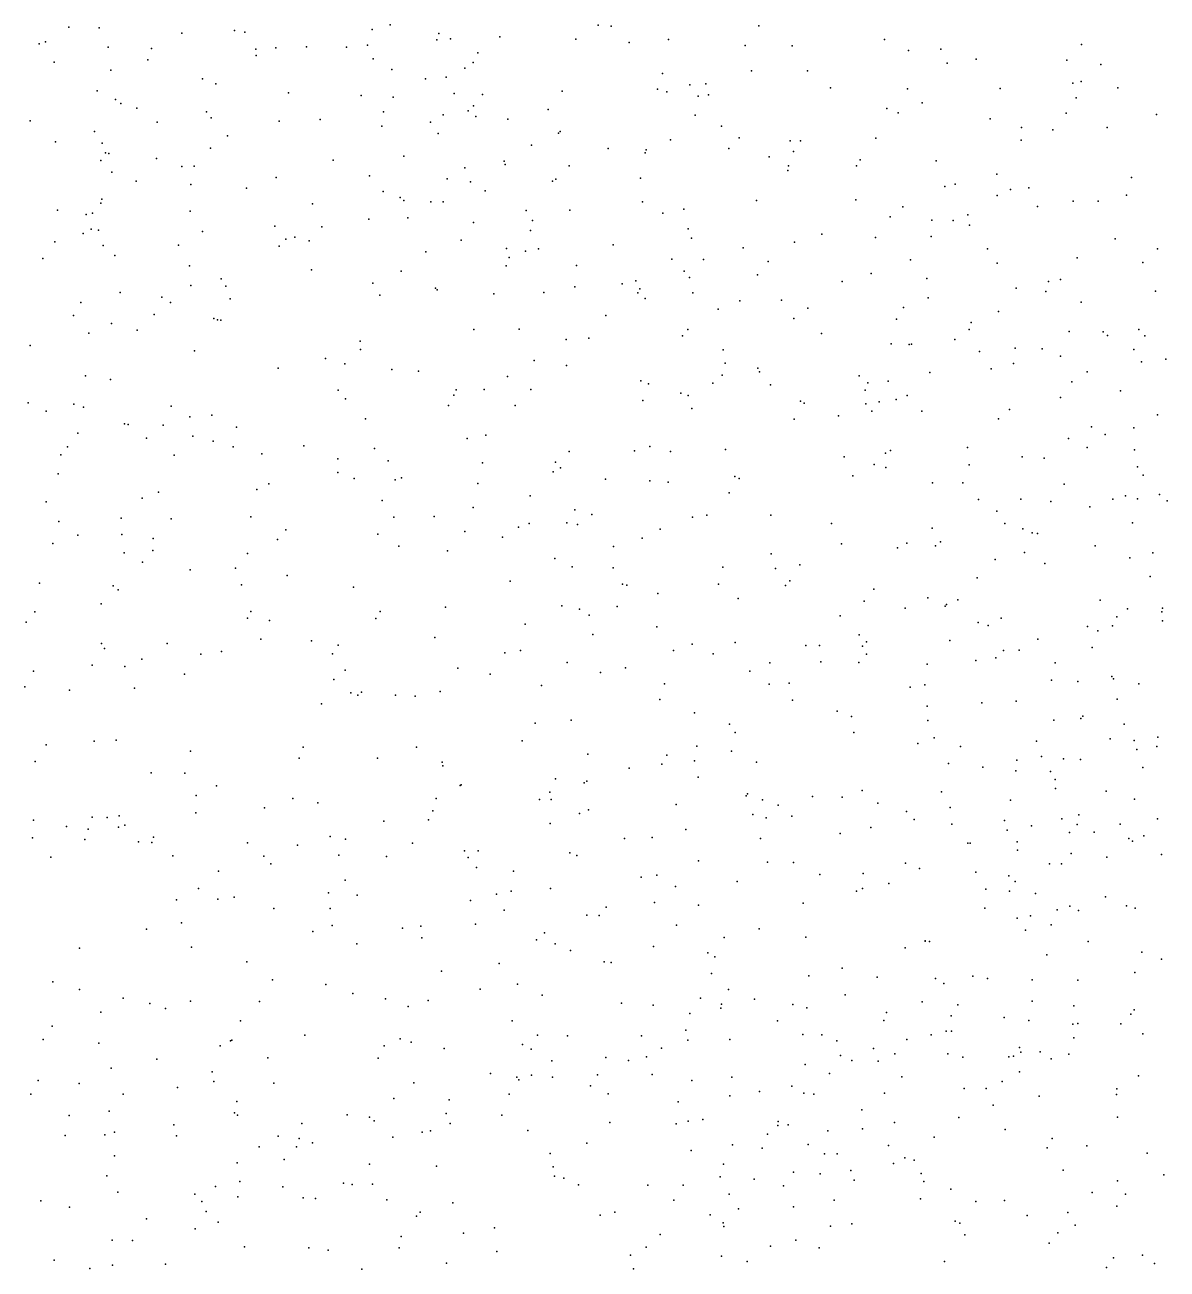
# Model space of a CAD drawing. Header units: metres. Extents: x -25 to 25, y -27.7 to 27.8.
# Drawn here: x -12.577 to -11.029, y 5.099 to 6.786 of the extents above; entities that cross this region are included whole.
import ezdxf

# ---------------------------------------------------------------- set-up
doc = ezdxf.new("R2010")
doc.units = ezdxf.units.M

msp = doc.modelspace()

# ---------------------------------------------------------------- linework, layer by layer
for p in [(-12.517, 6.7825, 7.4355), (-12.476, 6.7818, 8.4451), (-12.0816, 6.7858, 0.4764), (-11.7995, 6.7852, -3.7212), (-11.7821, 6.784, 16.1035), (-11.582, 6.7845, 24.5821), (-12.3638, 6.7746, 17.5752), (-12.2924, 6.7783, 7.3979), (-12.2787, 6.7758, 11.1696), (-12.1062, 6.7795, -6.0862), (-12.0182, 6.7655, 5.4292), (-12.0155, 6.7739, 16.9443), (-11.9998, 6.7668, 16.3747), (-11.9329, 6.7697, 16.2478), (-11.8299, 6.7665, 24.6163), (-11.7043, 6.7662, 16.8502), (-11.4115, 6.7659, -15.9154), (-12.5571, 6.7601, 5.8585), (-12.5485, 6.7626, 24.664), (-12.4637, 6.7557, -16.1789), (-12.4051, 6.7536, 24.6512), (-12.2637, 6.7527, -6.1456), (-12.2367, 6.7546, 8.8784), (-12.1949, 6.7559, 24.6414), (-12.1409, 6.7555, -4.261), (-12.1125, 6.7585, 8.6259), (-11.9627, 6.7478, 17.1325), (-11.7579, 6.7619, 7.4669), (-11.6003, 6.7578, 7.3954), (-11.5367, 6.7573, 5.3877), (-11.379, 6.751, 24.5557), (-11.3352, 6.7531, -5.6847), (-11.1445, 6.7592, 24.5421), (-12.5369, 6.7352, 17.5398), (-12.41, 6.7386, 1.118), (-12.2634, 6.7441, 17.5515), (-12.1045, 6.7396, -4.0987), (-11.9692, 6.7346, 8.5382), (-11.3267, 6.7338, 10.8915), (-11.2875, 6.7393, 24.5469), (-11.1648, 6.7378, 15.8823), (-11.1186, 6.7322, -15.7064), (-12.4602, 6.7244, 17.172), (-12.0792, 6.7255, 11.8547), (-12.0058, 6.7149, 16.4991), (-11.9804, 6.7271, 7.4946), (-11.7124, 6.7201, 16.116), (-11.5917, 6.7236, 16.0539), (-11.5159, 6.7233, 24.5743), (-12.336, 6.7125, 5.6209), (-12.3179, 6.7057, 10.7835), (-12.0335, 6.7125, 17.4537), (-11.7194, 6.6985, -16.1022), (-11.6756, 6.7044, 24.6142), (-11.6536, 6.7061, 8.8884), (-11.485, 6.7003, 16.0298), (-11.3806, 6.6992, 16.6606), (-11.255, 6.6995, 5.3996), (-11.1565, 6.7067, -4.9528), (-11.1453, 6.7089, 10.9025), (-11.0956, 6.7004, -4.7868), (-12.4786, 6.6963, 7.6354), (-12.4539, 6.6846, 24.7026), (-12.2192, 6.6938, 0.9924), (-12.121, 6.6899, 8.4463), (-12.0777, 6.688, 24.6894), (-11.9947, 6.6926, 16.9562), (-11.9563, 6.6912, 17.3161), (-11.8484, 6.6958, 16.2344), (-11.7066, 6.6952, -5.9955), (-11.664, 6.6892, 8.5514), (-11.6503, 6.6908, 10.8305), (-11.1519, 6.6869, -5.2473), (-12.4464, 6.6794, 8.2608), (-12.425, 6.6728, 11.6418), (-12.3304, 6.6678, 24.7084), (-12.0907, 6.668, -16.2379), (-12.0098, 6.6638, 10.6912), (-11.9757, 6.6693, 16.5753), (-11.9686, 6.6759, 17.0487), (-11.8676, 6.6713, 24.6767), (-11.6683, 6.6636, 11.9187), (-11.4084, 6.6725, 24.5622), (-11.393, 6.6667, 7.2577), (-11.3606, 6.6799, 15.9684), (-11.1656, 6.6662, 24.5144), (-11.0432, 6.6641, 15.6505), (-12.5696, 6.6558, 17.4567), (-12.3972, 6.654, 11.3668), (-12.3241, 6.6597, 7.6108), (-12.2322, 6.6551, 8.3399), (-12.1764, 6.6575, 24.7113), (-12.0927, 6.6486, 0.7427), (-12.0271, 6.6541, -3.9381), (-11.9654, 6.6615, 24.6934), (-11.9222, 6.6582, 16.3872), (-11.6326, 6.6484, -3.6457), (-11.2685, 6.6585, 15.9098), (-11.2262, 6.6469, 16.5567), (-11.1101, 6.6469, 15.7351), (-12.4822, 6.6412, 17.453), (-12.3022, 6.6355, 0.2972), (-12.0164, 6.6387, -4.2565), (-11.8535, 6.6389, -16.1777), (-11.851, 6.6413, 16.2996), (-11.7018, 6.6298, 16.1836), (-11.6085, 6.6326, 24.6204), (-11.4232, 6.6324, 16.0438), (-11.2263, 6.6297, 7.0874), (-11.1835, 6.6436, 12.1443), (-12.5349, 6.6271, 24.7533), (-12.4719, 6.6254, 5.7833), (-12.3251, 6.6187, 17.4609), (-11.8901, 6.6228, -3.6484), (-11.7862, 6.6184, 10.7431), (-11.7348, 6.6165, 8.3569), (-11.6226, 6.618, 7.5282), (-11.5396, 6.6286, 8.9654), (-11.5351, 6.614, 16.0979), (-11.5257, 6.6287, 24.5884), (-12.4735, 6.6019, 1.077), (-12.4675, 6.6122, 9.0629), (-12.463, 6.6114, 7.9104), (-12.3981, 6.6047, 24.7551), (-12.1588, 6.6022, 17.4405), (-12.0631, 6.6078, 17.1289), (-11.9273, 6.6009, 11.8592), (-11.9257, 6.5964, 16.5187), (-11.7358, 6.6123, 16.954), (-11.5682, 6.6069, 16.8613), (-11.4445, 6.603, -5.8981), (-11.3416, 6.6013, 15.9919), (-12.4586, 6.5862, -6.2522), (-12.364, 6.5938, 10.5791), (-12.3472, 6.5941, 8.1652), (-12.1095, 6.581, -4.6624), (-11.9802, 6.5919, 16.8957), (-11.8391, 6.5948, 9.1534), (-11.5427, 6.5883, -16.0427), (-11.5417, 6.5946, 11.987), (-11.4495, 6.5948, 8.6987), (-11.2596, 6.5832, -4.946), (-11.0771, 6.5791, 24.4765), (-12.4256, 6.5737, 17.4056), (-12.3516, 6.5694, 0.9865), (-12.2762, 6.5644, -16.2487), (-12.2361, 6.5788, 11.8374), (-12.0042, 6.5771, 17.2885), (-11.9727, 6.5729, 16.8043), (-11.8615, 6.5739, 7.7363), (-11.8569, 6.5765, 16.4121), (-11.7423, 6.578, 24.6873), (-11.3297, 6.5666, 5.533), (-11.3157, 6.5698, 12.0912), (-11.241, 6.5628, -5.7639), (-11.216, 6.5648, -4.7783), (-12.4725, 6.5496, -4.9384), (-12.0913, 6.5598, 8.0965), (-12.068, 6.5517, 5.5966), (-12.063, 6.5475, 24.7811), (-12.0263, 6.5458, 9.2011), (-12.0097, 6.5458, 7.9603), (-11.9529, 6.5607, 16.6728), (-11.7397, 6.5457, 8.1783), (-11.5853, 6.5476, 16.152), (-11.4504, 6.5484, 24.5761), (-11.2591, 6.5543, 24.5063), (-11.1561, 6.5466, 15.7701), (-11.1219, 6.5469, 15.6875), (-11.0838, 6.5548, -15.7657), (-12.5323, 6.5345, 10.5578), (-12.4936, 6.5288, 24.7923), (-12.4851, 6.5307, 11.3977), (-12.4738, 6.5439, 10.7889), (-12.3525, 6.5331, 24.7888), (-12.1869, 6.5431, 24.7832), (-11.8972, 6.534, -4.3547), (-11.8382, 6.5348, -6.1899), (-11.712, 6.5305, 16.2656), (-11.6837, 6.536, 7.7395), (-11.3869, 6.539, 8.9562), (-11.2045, 6.5396, -5.4673), (-12.2378, 6.5131, 0.539), (-12.1742, 6.5122, 17.2068), (-12.1106, 6.5224, 17.3765), (-12.0576, 6.5241, 10.5709), (-11.9688, 6.5179, 16.9557), (-11.8886, 6.5204, 16.5257), (-11.4041, 6.5254, 16.0627), (-11.3474, 6.5209, 10.8214), (-11.3185, 6.5205, -5.1318), (-11.2989, 6.5281, -3.5486), (-11.2964, 6.5143, 7.2336), (-12.4976, 6.503, 17.2905), (-12.4867, 6.5088, 17.3248), (-12.4768, 6.5077, -16.2083), (-12.3359, 6.5055, 9.1332), (-12.2229, 6.4954, -4.861), (-12.2107, 6.4978, 17.3722), (-11.8914, 6.5069, 10.6602), (-11.6778, 6.5093, 24.6827), (-11.6733, 6.4968, 8.0193), (-11.4964, 6.5022, 16.113), (-11.4238, 6.4976, 16.8461), (-11.3483, 6.499, 8.6074), (-11.0989, 6.4958, 16.5027), (-12.5359, 6.4915, -13.6618), (-12.4704, 6.4869, 11.1619), (-12.3684, 6.4873, 17.344), (-12.2318, 6.4857, 0.782), (-12.1913, 6.4929, 5.686), (-12.0331, 6.4781, 17.2916), (-11.9852, 6.494, 17.1414), (-11.9238, 6.4826, -16.207), (-11.8982, 6.479, -4.5694), (-11.8807, 6.4821, -3.8839), (-11.7794, 6.4877, 24.737), (-11.603, 6.4837, 9.2481), (-11.5335, 6.491, -6.1059), (-11.2721, 6.482, -15.8853), (-11.0417, 6.4823, 10.8184), (-12.5521, 6.4689, 11.8036), (-12.4548, 6.4733, -13.9811), (-11.9201, 6.4706, 16.691), (-11.6999, 6.4682, -16.1036), (-11.6569, 6.4678, 11.938), (-11.5695, 6.465, 16.1738), (-11.3763, 6.4673, 7.372), (-11.2592, 6.4628, 15.8943), (-11.1504, 6.4698, 24.4893), (-11.0614, 6.4638, 24.4932), (-12.3535, 6.4591, 11.8527), (-12.1883, 6.4536, -6.2945), (-12.0665, 6.4521, 24.811), (-11.9245, 6.4591, 16.7876), (-11.8292, 6.4595, 16.4791), (-11.6833, 6.4517, -4.248), (-11.584, 6.4467, 16.9575), (-11.4296, 6.4487, 5.6054), (-12.3519, 6.4323, 0.4445), (-12.3106, 6.4413, 24.8181), (-12.3041, 6.4317, 17.283), (-12.105, 6.4357, -16.2322), (-12.02, 6.429, -4.7907), (-11.8312, 6.4306, -3.7339), (-11.7672, 6.4347, 16.4023), (-11.7485, 6.439, 17.0543), (-11.7433, 6.4279, 5.5995), (-11.6758, 6.4434, -6.2528), (-11.4689, 6.4378, 7.5527), (-11.3542, 6.442, 15.9947), (-11.2331, 6.4289, 12.192), (-11.1895, 6.4379, 15.7872), (-11.1732, 6.4406, -4.4757), (-12.4474, 6.4231, 24.8245), (-12.3909, 6.4166, -6.3025), (-12.2985, 6.4144, -13.8755), (-12.0956, 6.4195, 17.2865), (-12.0181, 6.4268, 17.2214), (-11.9413, 6.4211, 5.631), (-11.8732, 6.4231, 24.7923), (-11.7461, 6.4226, -4.5638), (-11.7358, 6.4149, 10.6757), (-11.6713, 6.4224, 16.2932), (-11.6078, 6.4119, -4.4714), (-11.5513, 6.4124, 7.7301), (-11.3524, 6.4159, 24.5442), (-11.1931, 6.4243, -5.9157), (-11.0446, 6.4247, 7.0346), (-12.5008, 6.4096, 17.2344), (-12.3795, 6.4094, 10.3745), (-11.637, 6.4003, -3.9934), (-11.5156, 6.4016, -3.4748), (-11.3858, 6.4025, -4.8744), (-11.257, 6.3971, 24.5016), (-11.1451, 6.41, 15.6601), (-12.5109, 6.3916, 0.3728), (-12.4592, 6.3811, 5.8241), (-12.4016, 6.3931, 0.8659), (-12.3206, 6.3875, -5.0059), (-12.3155, 6.386, 17.2738), (-12.3111, 6.3855, -14.0943), (-11.7893, 6.3918, 11.9107), (-11.5347, 6.3878, -4.1568), (-11.3952, 6.3869, 16.0597), (-11.2941, 6.3822, -3.4378), (-12.4901, 6.368, -14.2846), (-12.4243, 6.3719, 17.224), (-11.968, 6.3729, -6.359), (-11.9069, 6.3731, 16.7962), (-11.8125, 6.3611, 9.4253), (-11.6853, 6.3643, 16.3581), (-11.678, 6.3727, 24.7291), (-11.4971, 6.3672, 24.6234), (-11.2968, 6.3728, 15.9147), (-11.1612, 6.37, 8.7708), (-11.1154, 6.3698, 5.7309), (-11.1095, 6.3649, 24.4904), (-11.0669, 6.3729, 15.5384), (-11.059, 6.3643, -10.7289), (-12.5696, 6.3509, -14.4656), (-12.3469, 6.3438, 24.8457), (-12.1223, 6.3571, -13.96), (-12.1218, 6.3456, 11.8616), (-11.8429, 6.3592, -4.7571), (-11.6302, 6.3453, -4.66), (-11.4028, 6.3532, 24.5736), (-11.3781, 6.3523, 8.3876), (-11.3753, 6.3527, 10.727), (-11.3165, 6.3592, 5.6911), (-11.2829, 6.3429, 9.0891), (-11.2347, 6.3474, -5.6012), (-11.1979, 6.3464, -15.8496), (-11.0738, 6.3459, 12.3183), (-12.1693, 6.3334, 10.3283), (-12.1432, 6.3262, -6.3793), (-11.8865, 6.3307, 10.5347), (-11.6274, 6.3271, -16.0558), (-11.2367, 6.3269, 15.8139), (-11.173, 6.3365, 15.6904), (-11.0636, 6.3291, -10.5464), (-11.0304, 6.3324, 16.4716), (-12.4943, 6.3101, -14.6092), (-12.2334, 6.3204, 17.2378), (-12.0795, 6.3187, -4.942), (-12.0432, 6.3164, 17.1831), (-11.9226, 6.3091, 24.8223), (-11.8425, 6.3242, 16.6625), (-11.6315, 6.3108, 17.0446), (-11.5835, 6.3203, 12.0169), (-11.5809, 6.3154, 10.676), (-11.4459, 6.3101, -6.3744), (-11.3502, 6.3143, -4.1294), (-11.267, 6.3193, 7.3589), (-11.1371, 6.3154, 7.2033), (-12.4607, 6.3052, 0.6078), (-11.742, 6.3031, 24.7633), (-11.7315, 6.2993, -6.4338), (-11.6441, 6.3002, 16.3206), (-11.5663, 6.2979, -3.8174), (-11.4344, 6.3006, 16.0904), (-11.4066, 6.3026, 9.2677), (-11.1577, 6.3019, 8.6249), (-12.1521, 6.2904, 24.8458), (-12.1419, 6.2788, -16.1912), (-11.9954, 6.284, 17.093), (-11.992, 6.2908, 10.4048), (-11.9541, 6.2913, 16.9772), (-11.891, 6.2914, 17.1618), (-11.7392, 6.2765, 16.4436), (-11.6877, 6.2863, -3.5029), (-11.6776, 6.2835, 5.6742), (-11.5256, 6.2756, 16.1701), (-11.438, 6.2907, 12.1166), (-11.396, 6.2777, -3.9336), (-11.3811, 6.2835, 7.5703), (-11.1733, 6.2805, -6.2594), (-11.0917, 6.2895, 15.5674), (-12.572, 6.2735, 0.7735), (-12.5477, 6.2623, -16.0937), (-12.5101, 6.2716, -14.8307), (-12.497, 6.2676, 17.1421), (-12.3782, 6.2689, 17.1816), (-12.0024, 6.2696, 9.5519), (-11.9124, 6.2698, 16.8464), (-11.6727, 6.2655, -4.8337), (-11.5207, 6.2728, -4.9666), (-11.4368, 6.2721, 24.5896), (-11.4288, 6.2622, 7.7356), (-11.4188, 6.2748, 16.9203), (-11.3609, 6.2619, 15.9681), (-11.2423, 6.2642, 16.7857), (-12.4417, 6.2451, -13.5052), (-12.4367, 6.2438, 17.3211), (-12.3891, 6.2431, 11.9169), (-12.3532, 6.2542, -6.3608), (-12.3232, 6.2566, 10.1534), (-12.1149, 6.2516, 17.1858), (-11.5339, 6.2514, -3.5756), (-11.4739, 6.2559, -15.9796), (-11.2572, 6.2516, -4.0194), (-11.0415, 6.2571, -6.1489), (-12.5049, 6.2321, -6.3277), (-12.412, 6.2255, 24.8537), (-12.3491, 6.2281, -16.1477), (-12.2899, 6.2406, 17.1976), (-11.9773, 6.2249, 24.8338), (-11.9518, 6.2296, -4.9419), (-11.1624, 6.2249, 24.5324), (-11.131, 6.241, 16.6511), (-11.1128, 6.2306, 8.9478), (-11.074, 6.2397, -4.1563), (-12.5188, 6.2138, 24.8549), (-12.3213, 6.2215, -5.0979), (-12.2945, 6.2139, 24.8542), (-12.1984, 6.215, -14.4504), (-12.1029, 6.2114, -13.6643), (-11.7504, 6.2081, -16.0463), (-11.7298, 6.214, 24.759), (-11.6271, 6.2101, 24.7112), (-11.4036, 6.2087, -3.4369), (-11.299, 6.213, 10.6283), (-11.1369, 6.2128, 10.6208), (-11.0729, 6.2097, -3.3488), (-12.5281, 6.2027, -14.9849), (-12.3741, 6.2025, 5.8475), (-12.2554, 6.2043, 9.5507), (-12.1526, 6.1974, 11.9089), (-12.0843, 6.1947, 5.7627), (-11.9566, 6.1921, 16.9951), (-11.8576, 6.1929, 24.8166), (-11.8391, 6.2073, 11.9408), (-11.7018, 6.2075, 16.4099), (-11.4663, 6.2001, 16.0916), (-11.4105, 6.2052, 9.3896), (-11.2252, 6.2, 15.7483), (-11.1953, 6.1985, 9.1312), (-12.5314, 6.1773, 17.0806), (-12.1525, 6.179, 24.8521), (-11.8606, 6.1798, 10.3865), (-11.8506, 6.1854, 9.6518), (-11.4545, 6.1743, 24.5991), (-11.4255, 6.1896, -5.3649), (-11.41, 6.1855, 7.9522), (-11.2968, 6.1893, 24.5538), (-11.0689, 6.1865, -5.9128), (-11.0611, 6.1755, 24.5958), (-12.2462, 6.1637, 17.2915), (-12.1305, 6.1709, 9.9569), (-12.0746, 6.1692, 17.2351), (-12.0662, 6.1718, 9.7241), (-11.9629, 6.1639, -14.1468), (-11.7896, 6.1701, 16.5936), (-11.7297, 6.1675, -4.9569), (-11.705, 6.1657, 10.5005), (-11.6147, 6.1734, 16.2942), (-11.6086, 6.1708, -5.0533), (-11.3466, 6.165, 15.9058), (-11.3054, 6.1651, 12.295), (-11.1682, 6.1631, 15.6409), (-12.4177, 6.1443, 9.6754), (-12.3955, 6.1521, 9.8866), (-12.2624, 6.1557, 9.7864), (-12.0923, 6.141, -16.0908), (-11.8919, 6.1471, 16.8612), (-11.622, 6.1512, 9.6128), (-11.2845, 6.1422, 8.3068), (-11.227, 6.1428, 5.8457), (-11.1022, 6.1429, 8.649), (-11.0849, 6.1471, 7.252), (-11.0689, 6.1434, -10.5583), (-11.0391, 6.1493, 8.8279), (-11.0287, 6.1404, -4.0327), (-12.5476, 6.1392, 9.7981), (-11.9692, 6.1314, 9.8492), (-11.8315, 6.1282, -13.7813), (-11.2593, 6.1265, -3.4258), (-11.1864, 6.1396, -3.833), (-11.1336, 6.1325, 12.4433), (-12.5304, 6.1127, 24.8556), (-12.446, 6.1168, 24.8559), (-12.3785, 6.1159, -14.945), (-12.2702, 6.1188, 24.8551), (-12.0768, 6.1182, 24.8473), (-12.0218, 6.1194, -14.3328), (-11.8934, 6.1099, 24.8155), (-11.8421, 6.1108, 16.7667), (-11.8275, 6.1085, -13.9656), (-11.8082, 6.1221, 16.6638), (-11.6718, 6.1182, 24.7269), (-11.6524, 6.1209, 16.3572), (-11.5655, 6.1211, 16.2146), (-11.4836, 6.1096, 5.7664), (-11.2484, 6.1096, -3.6193), (-11.0754, 6.1109, 5.9828), (-12.5048, 6.0941, 5.9053), (-12.4451, 6.095, -5.1494), (-12.2228, 6.1014, -13.5313), (-12.0981, 6.0952, -14.5586), (-11.9806, 6.0991, 24.8267), (-11.9295, 6.0914, 17.186), (-11.9078, 6.1046, -6.4659), (-11.7402, 6.0898, 17.135), (-11.7155, 6.1023, 16.4492), (-11.347, 6.1035, -5.5682), (-11.2243, 6.1024, 10.523), (-11.2116, 6.0971, 15.6989), (-11.2043, 6.0962, -15.8085), (-12.5386, 6.0825, 17.0393), (-12.4031, 6.073, 12.0341), (-12.4028, 6.0895, 17.0778), (-12.2342, 6.0881, -16.0509), (-12.0699, 6.0791, 17.1017), (-11.779, 6.0787, 10.2814), (-11.47, 6.0824, -6.49), (-11.394, 6.0769, 15.9488), (-11.3813, 6.0831, 24.5748), (-11.3426, 6.0796, 15.8659), (-11.336, 6.0849, 9.4676), (-11.1263, 6.0797, 24.5949), (-12.4422, 6.0698, -15.1027), (-12.4171, 6.0575, -13.4926), (-12.2749, 6.0691, -5.1274), (-12.004, 6.0726, 17.0124), (-11.8585, 6.0625, 12.0004), (-11.5653, 6.0685, -15.9153), (-11.2619, 6.061, 15.7618), (-11.222, 6.0704, 24.5655), (-11.0793, 6.0632, -6.4418), (-11.048, 6.0702, -3.8968), (-12.3526, 6.047, 24.8451), (-12.2913, 6.0492, 17.1066), (-12.2211, 6.0395, -14.8567), (-11.835, 6.0509, -5.05), (-11.7794, 6.0498, 24.7601), (-11.6309, 6.0506, 24.6777), (-11.5593, 6.0488, 9.7138), (-11.5262, 6.0536, 10.4225), (-11.1946, 6.0555, 9.2408), (-12.5567, 6.0287, 12.1268), (-12.4571, 6.0253, -15.9021), (-12.2832, 6.0265, 5.8402), (-12.1315, 6.0236, 5.7906), (-11.9188, 6.0314, 16.8941), (-11.7667, 6.0276, 5.7536), (-11.7607, 6.0263, 10.0318), (-11.6365, 6.0277, -13.6171), (-11.5458, 6.0259, 24.6163), (-11.5401, 6.032, 16.1426), (-11.2863, 6.0363, 7.7572), (-11.0518, 6.0379, 15.5251), (-12.4503, 6.0197, 17.0383), (-11.7188, 6.015, 16.4628), (-11.6101, 6.0081, 17.0755), (-11.4261, 6.0207, 16.9599), (-11.3531, 6.0091, 10.3892), (-11.3122, 6.0064, 15.8078), (-11.1196, 6.0057, 12.8308), (-12.5633, 5.99, -15.4553), (-12.4731, 6.001, 24.8417), (-12.2706, 5.9905, -15.9281), (-12.0952, 5.9907, 17.0619), (-12.0067, 5.9962, -13.4989), (-11.8489, 5.9982, -13.5094), (-11.8252, 5.9937, 16.7191), (-11.7739, 5.9971, 16.5924), (-11.4392, 6.0047, 24.5559), (-11.3837, 5.9951, 15.8996), (-11.3296, 5.9978, -6.4934), (-11.3278, 6.0001, 24.5779), (-11.0824, 5.9941, 16.626), (-11.036, 5.99, -5.9457), (-11.0351, 5.9949, -3.597), (-12.575, 5.9758, 17.0028), (-12.2751, 5.9814, -15.044), (-12.2449, 5.9784, 24.8324), (-12.1009, 5.9812, -15.9328), (-11.8988, 5.9734, 24.7803), (-11.8118, 5.9856, -14.1223), (-11.4717, 5.9847, -5.3734), (-11.2846, 5.9756, 8.1167), (-11.2536, 5.9814, 15.7333), (-11.0967, 5.9832, 11.8662), (-11.0349, 5.9779, 7.2834), (-12.0209, 5.9551, -14.6649), (-11.8068, 5.9592, 24.748), (-11.72, 5.9696, -13.9909), (-11.4462, 5.959, 5.8527), (-11.2712, 5.9716, -5.6912), (-11.1366, 5.97, 6.064), (-11.1226, 5.9643, 24.6562), (-11.1028, 5.9709, 12.986), (-12.4726, 5.9469, -13.5862), (-12.4688, 5.9404, -15.6443), (-12.3838, 5.9472, -15.7815), (-12.2569, 5.9531, -6.405), (-12.1883, 5.9509, 17.0567), (-12.1522, 5.945, 17.2271), (-11.6725, 5.9461, -5.1691), (-11.6139, 5.9483, -6.493), (-11.5185, 5.9445, -13.4455), (-11.4997, 5.9445, -13.6521), (-11.4417, 5.9433, 15.9677), (-11.4362, 5.9495, 10.2453), (-11.3233, 5.951, 9.7325), (-11.2293, 5.938, 8.3215), (-11.2038, 5.9528, 7.574), (-11.1303, 5.9415, 10.2316), (-12.4182, 5.9258, 24.8299), (-12.338, 5.9327, -15.2232), (-12.3101, 5.9364, 17.0512), (-12.1597, 5.9333, -13.4724), (-11.9262, 5.9343, 5.7614), (-11.905, 5.9374, 16.8555), (-11.8418, 5.9213, 16.7615), (-11.6974, 5.9374, 16.4355), (-11.6438, 5.9329, 16.344), (-11.4979, 5.9224, 16.0398), (-11.4465, 5.9214, 10.0845), (-11.4359, 5.9327, 9.9278), (-11.288, 5.9242, 12.8376), (-11.2607, 5.9277, 16.8463), (-11.2503, 5.9378, 9.5974), (-12.565, 5.9097, 12.2587), (-12.4854, 5.9179, 16.9982), (-12.4413, 5.9158, 5.8829), (-12.3604, 5.9055, -15.4044), (-12.1428, 5.9109, 24.8059), (-11.99, 5.9138, 17.1827), (-11.9459, 5.9056, 12.0771), (-11.7964, 5.9076, 16.6468), (-11.7625, 5.9139, 17.1398), (-11.594, 5.9095, 16.2309), (-11.5671, 5.9207, 24.5974), (-11.3539, 5.9191, 24.5524), (-11.1802, 5.9209, 15.6378), (-12.5766, 5.8885, -5.1973), (-12.1581, 5.8983, 12.0917), (-11.8765, 5.8901, 24.7402), (-11.7099, 5.8925, 12.1519), (-11.5679, 5.8918, -13.8585), (-11.5411, 5.8934, 16.1097), (-11.3769, 5.8881, 12.4571), (-11.3569, 5.8911, -15.7247), (-11.1853, 5.8973, 9.9435), (-11.1495, 5.8954, 12.1581), (-11.1038, 5.9024, 15.5745), (-11.1014, 5.8991, 11.658), (-11.0669, 5.8922, 12.3578), (-12.5163, 5.8839, 24.8129), (-12.4281, 5.8865, -6.3565), (-12.1348, 5.8801, -15.7262), (-12.1255, 5.8771, 17.018), (-12.1203, 5.881, -6.4284), (-12.0745, 5.8769, -5.1224), (-12.0475, 5.8759, -14.8901), (-12.014, 5.8821, 24.7687), (-11.7163, 5.871, 24.641), (-11.0966, 5.8717, 24.7077), (-12.1746, 5.8653, -15.2025), (-11.5363, 5.8704, 17.0342), (-11.4758, 5.8554, -13.2655), (-11.3538, 5.8622, 12.6486), (-11.2798, 5.8665, 15.7455), (-11.2334, 5.8689, 24.6093), (-11.885, 5.8391, -6.4566), (-11.8364, 5.8432, -14.3615), (-11.6691, 5.8532, 16.3771), (-11.6217, 5.8377, 24.5551), (-11.4566, 5.8479, 15.9647), (-11.3529, 5.8428, 5.9869), (-11.1821, 5.843, 6.1759), (-11.1455, 5.8455, 9.0855), (-11.1431, 5.8486, 8.5406), (-11.0871, 5.8378, 8.8471), (-11.6139, 5.8265, 5.8555), (-11.4533, 5.8264, 24.4839), (-11.0412, 5.8203, 24.7606), (-12.5478, 5.8099, 16.9775), (-12.4829, 5.8148, -13.7348), (-12.453, 5.816, 16.9867), (-12.1994, 5.8064, 17.0053), (-12.046, 5.8067, -15.5764), (-11.9026, 5.815, 16.7652), (-11.6662, 5.8078, -5.2548), (-11.3664, 5.8117, 24.5232), (-11.3445, 5.8192, 13.1437), (-11.3085, 5.8073, -5.6572), (-11.2055, 5.8147, 12.0226), (-11.1058, 5.818, 6.3148), (-11.0733, 5.8155, 9.8185), (-11.0697, 5.8036, 16.605), (-11.0428, 5.8074, -6.5172), (-12.5625, 5.787, 24.7685), (-12.3523, 5.8009, 24.7586), (-12.205, 5.7918, 24.7371), (-12.0988, 5.7916, 16.9571), (-12.011, 5.7862, 12.1838), (-11.8137, 5.7971, 16.6276), (-11.7068, 5.7959, -15.6689), (-11.6691, 5.7878, -13.2469), (-11.6192, 5.8013, 16.2742), (-11.2324, 5.7891, 8.2674), (-11.1991, 5.794, 24.6362), (-11.1691, 5.7908, -15.5826), (-11.1462, 5.7897, 15.6104), (-12.4056, 5.7719, 12.3591), (-12.3599, 5.7714, 16.9869), (-12.0103, 5.7812, 16.8734), (-11.7577, 5.778, 16.5069), (-11.7133, 5.7836, 24.5691), (-11.585, 5.786, 24.4931), (-11.3248, 5.7846, -6.5279), (-11.2785, 5.7794, 24.5981), (-11.2337, 5.7745, 7.8438), (-11.1867, 5.7736, 9.292), (-11.0617, 5.7791, 15.5522), (-12.317, 5.7542, -13.6042), (-11.9868, 5.7544, -15.3873), (-11.9855, 5.7557, -15.2009), (-11.8577, 5.7637, -14.707), (-11.8185, 5.7582, -15.566), (-11.815, 5.7606, -5.1821), (-11.6644, 5.766, -6.4787), (-11.1805, 5.7629, 9.4594), (-12.3444, 5.7409, 17.1593), (-12.2133, 5.737, -6.3333), (-12.0191, 5.737, 24.6693), (-11.8794, 5.7356, -14.9073), (-11.8653, 5.7455, 17.1448), (-11.8634, 5.7358, 16.6638), (-11.5991, 5.7406, 16.2114), (-11.5972, 5.7435, -13.9531), (-11.5091, 5.7396, 12.8701), (-11.469, 5.7386, 24.4442), (-11.4421, 5.7479, -13.7606), (-11.3343, 5.7461, 6.1104), (-11.1798, 5.7504, -13.2552), (-11.1114, 5.747, 11.5475), (-11.073, 5.7359, 6.5003), (-12.2519, 5.7244, 24.7094), (-12.1796, 5.7312, -5.1338), (-12.0238, 5.7203, -6.3822), (-11.8128, 5.7215, 16.5829), (-11.694, 5.7289, 12.3185), (-11.5769, 5.7351, -15.569), (-11.5556, 5.7278, 13.2005), (-11.4207, 5.7308, -15.5357), (-11.382, 5.7195, 16.9143), (-11.3227, 5.7249, 24.5285), (-11.2411, 5.7348, 15.6907), (-12.565, 5.7077, -6.2876), (-12.4856, 5.7118, 16.9699), (-12.465, 5.7114, 12.5567), (-12.4488, 5.7135, 13.3156), (-12.345, 5.7173, 5.8076), (-12.0901, 5.706, 16.8848), (-12.0295, 5.708, 17.1522), (-11.8646, 5.703, 12.2774), (-11.825, 5.7168, 24.587), (-11.59, 5.7151, 12.4436), (-11.5722, 5.7107, 16.1346), (-11.5372, 5.713, -13.1397), (-11.3716, 5.7087, -13.1168), (-11.3206, 5.7023, 15.7709), (-11.249, 5.7071, 13.2619), (-11.1715, 5.7093, 7.5854), (-11.1506, 5.7018, 8.6629), (-11.1482, 5.7146, 8.9462), (-11.0924, 5.7023, -5.9), (-11.0416, 5.7095, 24.7838), (-12.5204, 5.6991, 12.9602), (-12.491, 5.6953, -13.9185), (-12.4497, 5.6979, 13.106), (-12.441, 5.7006, 13.5277), (-12.1627, 5.6853, 24.6602), (-11.6807, 5.6951, -14.15), (-11.4719, 5.6893, -6.5092), (-11.4301, 5.6975, -5.5068), (-11.2454, 5.6941, 7.9853), (-11.2126, 5.6997, 12.2409), (-11.1609, 5.691, 24.6827), (-11.1276, 5.6913, -13.1106), (-11.0604, 5.6864, 7.3616), (-12.5664, 5.6837, 17.0827), (-12.4952, 5.6813, 5.8486), (-12.4225, 5.6784, 12.788), (-12.4046, 5.6771, 16.9517), (-12.4025, 5.6844, 24.6992), (-12.2749, 5.6767, 16.956), (-12.2072, 5.6739, 13.1294), (-12.1421, 5.6817, 13.29), (-12.0514, 5.6762, 12.3243), (-11.7639, 5.6827, -15.3022), (-11.7265, 5.6841, 24.4864), (-11.5795, 5.6829, 24.4163), (-11.2988, 5.6763, -13.6146), (-11.2957, 5.6764, 6.2559), (-11.2317, 5.6781, 24.6072), (-11.0806, 5.6826, -15.5133), (-11.0758, 5.679, 15.5658), (-12.5414, 5.6572, 13.8431), (-12.3759, 5.6594, -13.7688), (-12.2526, 5.6589, 12.4687), (-12.1513, 5.66, -13.5056), (-12.0865, 5.6581, 24.6098), (-11.9808, 5.666, 13.3503), (-11.976, 5.6571, 16.705), (-11.9622, 5.6658, -13.3487), (-11.8379, 5.6632, 13.2348), (-11.8286, 5.6597, 13.0563), (-11.6638, 5.6523, 24.4059), (-11.2316, 5.6668, 8.3823), (-11.1586, 5.6622, -6.5657), (-11.1102, 5.6572, 9.5968), (-11.0361, 5.6609, -13.2622), (-12.3141, 5.6386, 12.6569), (-12.2431, 5.6482, 24.6403), (-11.9646, 5.6434, 24.5551), (-11.9144, 5.6385, 16.6451), (-11.5703, 5.6508, 5.9932), (-11.535, 5.6504, -15.3777), (-11.4407, 5.6351, 15.9082), (-11.3834, 5.6495, 15.8351), (-11.3644, 5.642, 24.4632), (-11.2878, 5.6369, -15.4345), (-11.1879, 5.6484, 9.1244), (-11.1716, 5.6484, -13.5033), (-12.1424, 5.6262, 12.9845), (-11.7413, 5.6302, 12.9286), (-11.72, 5.6331, 16.3825), (-11.6948, 5.6178, 13.3703), (-11.6113, 5.6245, 16.221), (-11.4993, 5.6338, 15.9937), (-11.406, 5.6216, 24.392), (-11.2432, 5.632, 6.4051), (-11.2348, 5.6244, 11.7488), (-12.3412, 5.6148, 24.6372), (-12.293, 5.6031, -6.2544), (-12.1653, 5.6092, 5.7823), (-12.1265, 5.606, -6.2772), (-11.9376, 5.6071, 12.4135), (-11.9177, 5.6111, 5.8263), (-11.8643, 5.615, 24.4909), (-11.4496, 5.6115, 13.3309), (-11.4416, 5.6149, 6.129), (-11.2745, 5.6139, 24.5478), (-11.2425, 5.6113, -12.9994), (-11.2071, 5.6081, 9.3848), (-11.1121, 5.6035, 15.6012), (-12.371, 5.5994, -5.1598), (-12.3153, 5.6005, 16.902), (-12.2393, 5.5878, 16.8379), (-12.1629, 5.5876, 12.8114), (-11.9727, 5.5985, 13.508), (-11.9271, 5.5856, -6.3244), (-11.7888, 5.5894, 24.417), (-11.7233, 5.5961, 12.5503), (-11.6636, 5.5922, -15.1118), (-11.5218, 5.595, -13.8851), (-11.2756, 5.5881, 15.7296), (-11.1779, 5.5859, 8.8301), (-11.1607, 5.5909, 6.5576), (-11.1488, 5.5852, 24.6846), (-11.0836, 5.5914, 16.5983), (-11.0719, 5.5884, 24.7506), (-12.3642, 5.5683, 13.9065), (-11.8152, 5.5787, 16.4912), (-11.7983, 5.5785, 12.7861), (-11.2318, 5.5745, 8.5661), (-11.2136, 5.5777, 16.7619), (-12.4119, 5.5597, 16.9018), (-12.1863, 5.5566, 16.7613), (-12.1601, 5.5647, -5.1339), (-12.0651, 5.5613, 13.647), (-12.0401, 5.564, 24.4914), (-11.9659, 5.5664, 16.6234), (-11.8723, 5.555, 24.4107), (-11.6937, 5.565, 16.3295), (-11.5815, 5.5602, 24.2912), (-11.2207, 5.5585, 7.789), (-11.186, 5.5657, -5.7916), (-12.5026, 5.5342, 14.1069), (-12.3506, 5.5356, 16.8438), (-12.1267, 5.5397, 24.4912), (-12.0385, 5.5482, -13.4491), (-11.8833, 5.5455, 12.6134), (-11.858, 5.5401, 17.1043), (-11.7249, 5.5363, -14.6064), (-11.6289, 5.5484, -5.3555), (-11.5181, 5.549, 16.0132), (-11.3838, 5.5345, -6.5285), (-11.3567, 5.5438, -15.3022), (-11.3565, 5.5436, 6.3203), (-11.3509, 5.543, 15.8005), (-11.1356, 5.5431, 9.7666), (-11.8371, 5.5309, -5.2448), (-11.651, 5.5277, -13.0952), (-11.6418, 5.5225, 6.0435), (-11.1916, 5.5248, 12.4883), (-11.0629, 5.5286, -5.9085), (-11.0364, 5.5189, 15.5636), (-12.2759, 5.5153, 24.5194), (-12.0122, 5.503, -5.1695), (-11.9337, 5.5133, 24.3628), (-11.7916, 5.5153, 5.9595), (-11.7822, 5.5144, 24.2764), (-11.646, 5.4996, -6.3969), (-11.4692, 5.5069, 15.94), (-11.0724, 5.501, 7.3876), (-12.5388, 5.4882, 16.8848), (-12.2409, 5.4909, 16.7158), (-12.1687, 5.4847, -6.1548), (-11.9089, 5.4852, 13.6785), (-11.5141, 5.4966, 13.4235), (-11.4216, 5.4949, 16.909), (-11.3427, 5.4931, 24.4505), (-11.3312, 5.486, 8.3106), (-11.2921, 5.4959, 8.1072), (-11.272, 5.493, 15.7248), (-11.2116, 5.4912, -15.3004), (-11.1496, 5.4907, 15.6316), (-12.5024, 5.478, 5.7985), (-12.4433, 5.4662, -14.0051), (-12.1323, 5.4726, 16.6381), (-11.9594, 5.4783, 16.5376), (-11.8757, 5.4705, 24.2641), (-11.6609, 5.4661, 16.2666), (-11.6229, 5.4781, -14.0685), (-11.4648, 5.4707, 24.2864), (-12.4072, 5.4591, -6.1131), (-12.3861, 5.4521, 16.7324), (-12.352, 5.462, 24.4889), (-12.2585, 5.4617, 14.1256), (-12.0877, 5.4653, 24.3781), (-12.0571, 5.4548, 16.5758), (-12.0301, 5.4629, 13.8576), (-11.7683, 5.4596, 24.2019), (-11.7254, 5.4567, 16.3238), (-11.6334, 5.4528, 17.0157), (-11.6325, 5.4582, -14.8369), (-11.588, 5.4649, 16.1264), (-11.536, 5.4577, 16.0391), (-11.517, 5.4531, 9.7718), (-11.3605, 5.4615, 12.2004), (-11.3123, 5.4571, 9.2768), (-11.2115, 5.4624, -6.5854), (-11.1552, 5.4558, 7.5639), (-11.0734, 5.4506, 15.599), (-12.4736, 5.4473, 16.7752), (-12.2843, 5.4353, 24.4371), (-11.9164, 5.4354, 16.4738), (-11.6757, 5.4455, -14.2584), (-11.5568, 5.4353, 24.2313), (-11.4124, 5.4361, 9.9341), (-11.4089, 5.4466, -15.1283), (-11.3212, 5.4425, -5.6121), (-11.2494, 5.4401, 9.1065), (-11.2163, 5.4359, 24.5931), (-11.1497, 5.432, -12.7985), (-11.078, 5.4447, 24.7358), (-12.5397, 5.4283, 14.5812), (-12.1973, 5.4161, 24.3675), (-11.8819, 5.4162, -6.1537), (-11.8412, 5.415, 24.187), (-11.7412, 5.4154, 9.4583), (-11.6808, 5.423, 9.8316), (-11.5222, 5.4169, 9.3539), (-11.4965, 5.4165, 6.2367), (-11.3486, 5.4164, 11.8166), (-11.3281, 5.4213, 12.4401), (-11.3208, 5.4215, 8.6735), (-11.1563, 5.4311, 10.0152), (-11.0915, 5.4315, 16.5889), (-11.0615, 5.4181, -15.3409), (-12.5518, 5.4102, 14.7599), (-12.4765, 5.4053, 24.4836), (-12.3119, 5.4016, 16.6326), (-12.2978, 5.4085, 17.0413), (-12.2961, 5.4092, 14.3272), (-12.0896, 5.4018, 24.2935), (-12.0679, 5.4109, 5.835), (-12.0533, 5.4064, -6.0557), (-11.9022, 5.4034, -13.3717), (-11.714, 5.3985, -6.2327), (-11.6784, 5.4092, 24.1591), (-11.6215, 5.41, 16.1941), (-11.4765, 5.4083, 15.9612), (-11.3816, 5.4103, 24.3717), (-11.2288, 5.3993, 7.7775), (-11.1549, 5.4123, -13.5852), (-12.3976, 5.3835, -5.2453), (-12.2472, 5.3852, -5.9751), (-12.0977, 5.3851, 16.5317), (-12.0085, 5.3978, 16.494), (-11.8906, 5.3969, 9.5448), (-11.8624, 5.3814, 16.4216), (-11.7895, 5.386, 17.0481), (-11.7585, 5.3816, 9.278), (-11.7342, 5.3867, 13.6475), (-11.4714, 5.3883, -12.8809), (-11.4558, 5.3817, 24.3099), (-11.4264, 5.3979, 12.0298), (-11.3976, 5.3909, 8.413), (-11.3258, 5.3906, 15.7917), (-11.3057, 5.3862, 13.4296), (-11.2432, 5.3865, 12.6246), (-11.2367, 5.3878, 6.6407), (-11.2269, 5.3929, 16.7401), (-11.2008, 5.3936, 15.6738), (-11.1856, 5.3839, 10.2411), (-11.1621, 5.3905, 24.6484), (-12.4598, 5.3714, 16.656), (-12.3228, 5.3664, 14.4929), (-11.519, 5.3765, -14.9682), (-11.4202, 5.3807, 6.3831), (-11.2288, 5.3662, -5.7589), (-12.5588, 5.3545, -5.9885), (-12.5031, 5.3504, 15.0247), (-12.3207, 5.3532, 24.346), (-12.2393, 5.3508, 16.5404), (-12.0495, 5.3514, 9.5465), (-11.9458, 5.3643, 9.3439), (-11.91, 5.3592, 5.9685), (-11.9072, 5.3555, -5.9538), (-11.8901, 5.3617, 24.1403), (-11.8614, 5.3591, 13.7976), (-11.8007, 5.3624, -5.3873), (-11.7264, 5.3626, -13.1535), (-11.6728, 5.3546, -14.5413), (-11.6184, 5.3593, -13.0181), (-11.4863, 5.3641, 10.1888), (-11.3884, 5.3595, 8.9992), (-11.2523, 5.3531, 15.7297), (-11.0675, 5.361, 10.3637), (-12.5684, 5.3361, 16.6982), (-12.4434, 5.3362, 24.3935), (-12.3699, 5.3453, -13.9415), (-11.9203, 5.3363, 9.151), (-11.8102, 5.3472, 16.3573), (-11.786, 5.3364, 24.0942), (-11.6211, 5.3338, -14.7132), (-11.581, 5.3397, 16.1114), (-11.5372, 5.3468, 9.0929), (-11.521, 5.3376, 24.2669), (-11.5074, 5.3363, 16.0079), (-11.4117, 5.3373, -6.4264), (-11.3036, 5.344, 24.4885), (-11.2739, 5.3439, 7.9155), (-11.2021, 5.3336, 10.438), (-11.0972, 5.3358, 15.6404), (-11.0967, 5.3434, 7.4664), (-12.2895, 5.3262, -5.816), (-12.0764, 5.3304, 9.7848), (-12.0018, 5.3284, -13.5101), (-11.6912, 5.3259, 10.1816), (-11.4422, 5.315, 15.9238), (-11.2642, 5.3211, -13.6605), (-12.5166, 5.3072, 5.8042), (-12.4625, 5.3132, 16.5853), (-12.2927, 5.311, 5.7841), (-12.2885, 5.3078, 24.267), (-12.1397, 5.308, 9.3834), (-12.1094, 5.3048, 24.1532), (-12.1034, 5.3, 16.452), (-12.0058, 5.31, 16.427), (-11.9304, 5.3077, 10.1024), (-11.7838, 5.2977, -5.7371), (-11.6777, 5.2997, -14.3739), (-11.6578, 5.3016, 16.9723), (-11.5558, 5.2992, 12.0346), (-11.3982, 5.2977, -5.654), (-11.3108, 5.3046, 11.6206), (-11.0961, 5.3051, -6.6509), (-12.5222, 5.2801, 24.3904), (-12.4684, 5.281, -5.4417), (-12.4553, 5.2844, -5.7757), (-12.3748, 5.2943, 16.5255), (-12.2012, 5.2962, -5.6892), (-12.0382, 5.2847, -5.6141), (-12.027, 5.2865, 24.0794), (-12.0005, 5.2964, -5.4302), (-11.8952, 5.2868, 16.3779), (-11.6941, 5.2959, -5.6075), (-11.5703, 5.2819, -5.7512), (-11.5564, 5.2938, 8.6066), (-11.5421, 5.2947, 8.7821), (-11.4886, 5.2864, -6.2), (-11.4414, 5.2893, 24.3439), (-11.248, 5.2884, 24.5357), (-12.3713, 5.2798, 14.9247), (-12.2591, 5.2645, 14.7023), (-12.2333, 5.2792, -5.3469), (-12.2085, 5.2647, 24.1647), (-12.205, 5.2758, 9.5422), (-12.1869, 5.2703, 16.4497), (-12.0779, 5.278, 9.0569), (-11.8152, 5.2695, 8.8161), (-11.6177, 5.2673, 6.2179), (-11.5153, 5.2679, 11.8837), (-11.4062, 5.2666, 10.4798), (-11.3444, 5.2776, 16.8099), (-11.1911, 5.2635, 10.6293), (-11.1846, 5.2761, 12.7909), (-11.1376, 5.266, 13.403), (-12.455, 5.2526, 16.9656), (-12.2254, 5.2476, 9.2705), (-11.8649, 5.2556, 24.0649), (-11.6737, 5.2599, 16.2379), (-11.5775, 5.2631, 12.4781), (-11.4929, 5.2551, 16.9104), (-11.4757, 5.2553, 15.9798), (-11.3843, 5.2496, 13.5089), (-11.3715, 5.2466, -5.8907), (-11.0558, 5.2559, 6.9207), (-12.2889, 5.2432, 16.4493), (-12.1097, 5.241, 14.4465), (-12.019, 5.2386, 14.2315), (-11.8609, 5.2377, 13.9373), (-11.6299, 5.2411, 24.2201), (-11.5352, 5.2305, 16.0642), (-11.4572, 5.2326, -14.9394), (-11.3997, 5.2423, 6.4919), (-11.1695, 5.2332, 24.6356), (-12.4654, 5.2253, 16.4872), (-12.2851, 5.2178, 24.1634), (-12.1449, 5.2154, 8.8072), (-12.1329, 5.2137, 16.4077), (-12.1055, 5.2139, 24.048), (-11.8589, 5.2247, 8.6258), (-11.8464, 5.2221, 6.0715), (-11.8264, 5.213, 16.3302), (-11.7322, 5.2129, 10.3831), (-11.6844, 5.2129, 12.3084), (-11.6345, 5.224, 13.6854), (-11.5883, 5.2207, 8.3587), (-11.499, 5.2282, -13.8977), (-11.453, 5.2195, 12.702), (-11.3618, 5.2287, 7.9824), (-11.3585, 5.2178, 24.4633), (-11.0958, 5.2188, 16.5847), (-11.0331, 5.2265, -5.8954), (-12.4507, 5.2032, 24.2731), (-12.3464, 5.2003, 9.4037), (-12.3182, 5.2111, 9.6516), (-12.2879, 5.1969, 9.9234), (-12.2269, 5.2103, 8.9481), (-12.1996, 5.1957, 24.0857), (-11.6222, 5.2005, 16.182), (-11.5484, 5.2119, -14.8157), (-11.3218, 5.2072, -6.228), (-11.1303, 5.2027, 11.3445), (-11.0849, 5.2006, 24.7572), (-12.5548, 5.1916, 16.517), (-12.5162, 5.1827, 15.2149), (-12.3367, 5.1906, -13.9085), (-12.1829, 5.1945, 10.1189), (-12.0863, 5.1927, 8.5868), (-11.9968, 5.1886, 16.375), (-11.6973, 5.1925, 12.0159), (-11.6095, 5.1806, -12.8898), (-11.5351, 5.1833, 10.5894), (-11.4797, 5.1923, 11.7174), (-11.363, 5.194, 15.8646), (-11.288, 5.1904, 10.768), (-11.2489, 5.1921, -15.1051), (-11.0967, 5.1841, 7.5312), (-12.412, 5.167, 9.2307), (-12.3308, 5.177, 16.4096), (-12.3147, 5.1624, 8.7307), (-12.0461, 5.1707, 23.9931), (-12.0408, 5.1762, 10.3087), (-11.7968, 5.1722, 24.1037), (-11.7771, 5.176, -13.2581), (-11.6481, 5.1723, 11.8641), (-11.3159, 5.1638, -12.5892), (-11.2185, 5.1718, -13.69), (-11.1634, 5.1757, 15.7059), (-12.3457, 5.1533, 5.7983), (-11.9824, 5.1478, 8.3937), (-11.9401, 5.1549, 24.076), (-11.7158, 5.1457, 10.5423), (-11.6304, 5.1617, 24.2734), (-11.6292, 5.1568, 12.5934), (-11.4847, 5.1571, -12.6778), (-11.4559, 5.1603, 24.411), (-11.3094, 5.1613, 6.6305), (-11.3028, 5.1455, 24.5556), (-11.1769, 5.148, -6.1698), (-11.1532, 5.1585, 24.682), (-12.4585, 5.1381, 8.9164), (-12.431, 5.1379, 16.4046), (-12.2792, 5.1289, 16.3631), (-12.0669, 5.1431, -13.6177), (-11.7348, 5.1287, 16.2683), (-11.5663, 5.1299, 16.1194), (-11.5319, 5.1383, 13.588), (-11.1886, 5.134, 10.9492), (-12.1919, 5.1279, 24.0076), (-12.1657, 5.1247, 16.3571), (-12.0694, 5.1279, 16.348), (-11.937, 5.1228, 14.0739), (-11.7557, 5.1176, 24.1649), (-11.6324, 5.1164, -14.4306), (-11.5, 5.1276, 16.0525), (-11.1014, 5.114, 15.6927), (-11.0619, 5.1179, 24.8257), (-12.5371, 5.111, 24.2421), (-12.4884, 5.0999, 8.7635), (-12.4579, 5.1044, 24.1794), (-12.3859, 5.1057, 24.1227), (-12.1201, 5.0989, 14.6066), (-12.0052, 5.1071, 5.9799), (-11.7519, 5.0993, 6.1701), (-11.598, 5.1094, 24.3357), (-11.3302, 5.1091, 15.8612), (-11.111, 5.1009, -15.134), (-11.0457, 5.1064, -6.5604)]:
    msp.add_point(p)

doc.saveas('drawing.dxf')
